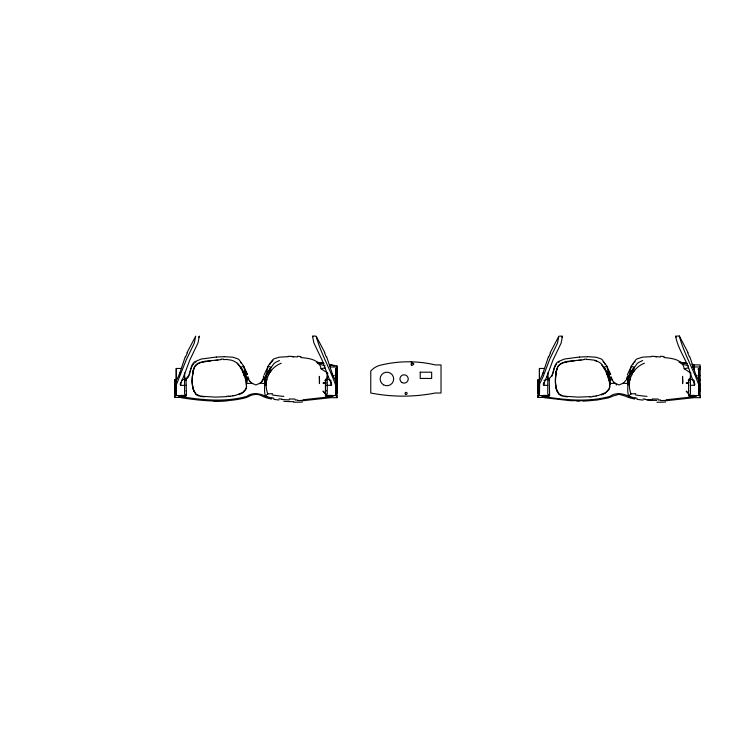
<?xml version="1.0" encoding="UTF-8"?>
<svg xmlns="http://www.w3.org/2000/svg" width="737" height="737" viewBox="0 0 737 737"><rect width="100%" height="100%" fill="white"/><g stroke="black" fill="none" stroke-linecap="round" stroke-linejoin="round"><path stroke-width="1.11" d="M181.062 397.436L174.816 397.436L174.816 395.483L176.244 395.161L176.244 379.426L174.816 379.748L174.816 393.705M184.582 373.585L184.572 393.963L186.424 395.391L176.244 395.566L176.254 368.463L181.459 368.463M184.572 377.362L184.572 375.354M184.572 374.322L184.572 372.996M186.424 395.391L186.046 379.933M336.966 380.596L336.966 379.758L335.593 379.435L335.602 395.576L325.422 395.391L327.274 393.954L327.265 372.535M335.593 393.19L335.602 368.426L335.593 381.628M302.096 400.808L330.72 397.685L336.966 397.685L336.966 396.718M329.457 364.52L336.966 365.957L336.966 393.014L335.925 393.014L336.966 393.365M544.238 397.436L538.001 397.436L538.001 395.483L539.429 395.161L539.429 379.426L538.001 379.748L538.001 393.705M549.231 379.933L549.609 395.391L539.429 395.566L539.631 383.986L543.215 376.404L549.793 359.011L557.485 343.083L558.867 336.136L550.18 352.728M539.429 395.566L539.447 380.034M547.766 373.585L547.757 393.963L549.609 395.391M547.757 377.362L547.757 375.354M547.757 374.322L547.757 372.996M698.777 381.628L698.777 368.426L698.787 395.576L688.607 395.391L690.458 393.954L690.449 372.535M698.777 393.19L698.787 383.636M665.281 400.808L693.904 397.685L700.15 397.685L700.15 396.718M700.15 391.107L700.15 388.242M700.15 386.52L700.15 384.069M544.643 368.463L539.438 368.463L539.438 393.19M192.265 381.25L192.274 380.32M192.274 382.457L192.32 378.099A48.909 47.251 90 0 1 192.772 373.023L192.891 372.185A31.24 30.217 89.8 0 1 193.122 370.932L194.522 366.74A7.702 7.481 88.5 0 1 195.72 365.11L196.89 364.096A10.198 9.94 83.7 0 1 197.995 363.433L199.156 362.89A18.932 18.48 71.2 0 1 200.363 362.457A25.786 25.169 66 0 1 201.57 362.088L201.993 361.978A38.95 37.854 50.4 0 1 204.048 361.489A50.982 49.232 40.8 0 1 205.245 361.204M192.274 380.651L192.283 379.721A55.57 53.672 90 0 1 192.339 377.906A47.693 46.081 90 0 1 192.523 375.483A52.539 50.789 89.9 0 1 192.707 373.668M184.572 385.423L180.703 385.276L180.786 382.392M547.757 385.423L543.878 385.276L543.97 382.392M176.244 385.018L186.12 360.144L194.301 343.083L195.683 336.136L186.995 352.728M331.374 384.309L331.153 385.23L327.274 385.368M694.558 384.309L694.337 385.23L690.458 385.368M266.536 375.907L264.684 380.909L266.379 382.199L266.177 385.165A23.667 23.667 0 0 0 267.807 393.88L265.329 396.137L271.87 398.146M629.711 375.907L627.86 380.909L629.564 382.199L629.361 385.165A23.667 23.667 0 0 0 630.992 393.88L628.514 396.137L635.054 398.146M335.602 379.085L335.446 380.403L332.811 375.032M698.787 379.085L698.63 380.403L695.986 375.032M679.357 336.044C683.623 352.747 692.992 368.518 698.787 384.963M192.808 373.069L192.725 374A50.07 48.384 90 0 0 192.375 377.63A55.524 53.626 90 0 0 192.274 380.043M192.808 373.401L192.901 372.461M555.993 373.401L556.085 372.793M267.936 366.943L266.619 372.986A26.394 16.693 -48.6 0 1 266.214 374.249L264.27 378.413A4.155 1.013 -59.1 0 1 263.662 379.251M192.901 372.793C192.891 367.109 197.396 362.65 202.933 362.088M556.186 371.863L555.91 374A50.07 48.402 89.9 0 0 555.532 377.62A55.524 53.626 90 0 0 555.458 380.043L555.449 381.858M556.085 373.125L556.186 372.194M193.011 372.194L193.942 368.657M556.186 372.526L556.306 371.264M556.306 371.595L556.923 368.905M180.537 383.784L183.706 376.395M266.379 382.199L264.666 381.821L266.306 382.936L264.675 382.07L266.232 383.682L264.583 383.922L266.177 385.165C265.025 384.041 263.183 379.841 266.619 380.734L266.951 379.279A23.667 23.667 0 0 1 268.471 375.096L269.152 373.779L268.305 371.641L273.713 363.875A11.599 11.543 -74 0 1 275.62 362.346L279.461 360.504M543.722 383.784L546.891 376.395M629.564 382.199L627.85 381.821L629.49 382.936L627.86 382.07L629.416 383.682L627.767 383.922L629.361 385.165C628.21 384.041 626.358 379.841 629.803 380.734L630.126 379.279A23.667 23.667 0 0 1 631.655 375.096L632.337 373.779L631.489 371.641L636.897 363.875A11.534 11.488 -75.7 0 1 638.297 362.687L642.646 360.504M556.435 370.997C556.785 365.893 561.41 362.742 566.117 362.088M190.155 371.863L190.579 370.315M553.34 371.863L553.763 370.315M189.52 374.156L189.851 372.986M552.704 374.156L553.036 372.986M190.8 369.532L191.169 368.353M553.975 369.532L554.353 368.353M179.69 373.392L185.227 356.846M542.874 373.392L548.411 356.846M184.305 374.811L189.768 360.135L197.958 343.046L199.322 336.109L198.631 337.555M547.49 374.811L552.943 360.135L561.143 343.046L562.506 336.109L561.926 337.325M263.312 377.022L263.772 375.806M266.297 375.953L264.445 380.504L265.09 383.562L259.94 383.185L255.886 384.981L251.713 383.074M629.481 375.953L627.629 380.504L628.274 383.562L623.124 383.185L619.071 384.981L614.898 383.074M266.748 374.764L268.047 371.697A12.354 10.521 47.3 0 1 268.471 370.932L271.207 367.238M629.932 374.764L630.273 373.889M189.133 375.308L188.681 376.367M267.052 374.58L268.305 371.641L269.917 372.498L270.755 371.273A23.667 23.667 0 0 1 276.016 366.059L277.25 365.23A23.667 23.667 0 0 1 281.221 363.221M552.308 375.308L551.866 376.367M630.236 374.58L631.489 371.641L633.101 372.498L633.94 371.273A23.667 23.667 0 0 1 639.2 366.059L640.425 365.23A23.667 23.667 0 0 1 644.405 363.221M264.242 374.589L268.637 365.23L272.552 359.905A7.886 7.867 -76.9 0 1 273.952 358.864L279.48 357.123L288.204 356.69M627.427 374.589L631.821 365.23L635.736 359.905A7.886 7.867 -78.5 0 1 637.127 358.864L642.664 357.123L651.388 356.69M630.614 373.051L631.222 371.697A12.354 10.521 47.3 0 1 631.655 370.932L634.382 367.238M179.045 375.115L176.41 380.458L176.254 379.14M542.229 375.115L539.585 380.458L539.438 379.14M191.574 367.238L191.896 366.501M554.758 367.238L555.431 365.801M262.354 380.541L263.662 377.676M626.404 378.634L627.712 375.759M261.386 382.31L262.105 380.983M192.246 365.801L192.633 365.137M188.377 376.929L187.262 378.385M269.724 364.456L270.212 363.719M632.908 364.456L633.396 363.719M555.818 365.137L556.721 363.912M263.662 379.306L261.165 382.061M626.846 379.306L624.35 382.061M193.066 364.511L194.071 363.359M271.29 362.282L273.068 360.476M634.474 362.282L635.045 361.609M327.265 377.676L325.192 380.034L326.233 379.997M690.44 377.676L688.376 380.034L688.984 379.942M269.475 369.532L270.562 368.389L270.755 371.273L269.88 369.228L269.917 372.498L269.567 369.734M632.659 369.532L633.746 368.389L633.94 371.273L633.065 369.228L633.101 372.498L632.751 369.734M329.835 366.307L331.217 364.916L334.091 365.957M692.319 366.998L694.401 364.916L700.15 364.916L700.15 397.685M185.66 378.744C191.058 375.262 189.483 367.625 193.407 363.065A8.991 8.724 87 0 1 194.789 361.738L201.238 359.039L216.374 357.03M548.844 378.744C554.242 375.262 552.667 367.625 556.592 363.065A8.991 8.724 87 0 1 557.973 361.738L564.422 359.039L579.558 357.03M243.109 392.545L245.504 389.882A9.986 9.986 -89.2 0 0 246.517 387.063L246.204 380.642M195.305 362.374L195.968 361.968M558.489 362.374L559.143 361.968M242.602 392.876L240.999 393.742A28.918 28.715 -49.7 0 1 239.332 394.47L238.779 394.71M605.261 393.18L608.688 389.882A9.986 9.986 -89.2 0 0 609.702 387.063L609.388 380.642M604.727 393.475L604.183 393.742A28.918 28.752 -52.4 0 1 603.64 394.019M181.781 380.135L184.572 379.14M544.026 380.467L547.757 379.14M241.368 367.008L243.735 366.289L247.54 374.589M604.552 367.008L606.919 366.289L610.715 374.589M325.809 382.392L322.981 383.129L326.344 383.056M688.994 382.392L686.165 383.129L688.404 383.083M235.324 395.428L242.602 392.554L245.79 388.998A10.097 10.088 -89.3 0 0 246.554 386.52L245.743 379.352M565.979 361.784L564.754 362.088A25.786 25.169 66 0 0 563.538 362.447A18.932 18.48 71.2 0 0 562.331 362.89L561.179 363.424A10.198 9.94 83.7 0 0 560.074 364.106L558.904 365.11A7.702 7.481 88.5 0 0 557.706 366.74L556.306 370.932A31.24 30.217 89.8 0 0 556.076 372.185L555.956 373.023A48.909 47.251 90 0 0 555.505 378.099L555.458 382.457M300.742 357.537C308.471 358.293 319.526 359.177 321.056 368.767L325.1 367.883M663.926 357.537C671.656 358.293 682.711 359.177 684.231 368.767L688.275 367.883M205.291 361.618L210.966 360.844M568.476 361.618L574.593 360.798M205.264 361.287L221.1 359.619M266.951 379.279L265.025 379.573L266.619 380.734M630.126 379.279L628.21 379.573L629.803 380.734M230.561 396.257L229.041 396.442M593.736 396.257L592.226 396.442M578.204 360.43L581.06 360.181M215.471 360.384L217.876 360.181M184.563 395.401A4.68 0.728 0 0 1 183.568 396.617L181.062 396.718L181.062 397.685C202.039 400.983 223.91 403.019 244.776 397.98A28.798 28.642 -37.5 0 0 248.194 396.746C252.432 394.111 257.968 393.401 262.354 396.147A28.706 28.522 35.9 0 0 267.006 397.962L271.474 399.039M582.82 400.974L596.555 400.099L607.961 397.98A28.706 28.559 -37.5 0 0 612.613 396.156L619.071 394.313L625.538 396.147A28.706 28.522 35.9 0 0 630.19 397.962L634.658 399.039M226.683 396.663L215.315 397.123L202.472 396.322M589.858 396.663L578.499 397.123L565.657 396.322M584.284 359.619L568.448 361.287A50.982 49.232 40.8 0 0 567.223 361.434A39.319 38.223 50.4 0 0 565.979 361.756M228.019 400.606L213.592 400.946M303.1 399.786L330.72 396.718L328.205 396.617A4.68 0.728 0 0 1 327.219 395.401M591.203 400.606L570.226 400.67L544.238 397.685L544.238 396.718L546.753 396.617A4.68 0.728 0 0 0 547.748 395.401M666.285 399.786L693.904 396.718L691.389 396.617A4.68 0.728 0 0 1 690.403 395.401M251.842 383.185L246.692 383.562L247.337 380.504L245.485 375.953M615.027 383.185L609.877 383.562L610.522 380.504L608.67 375.953M267.807 393.88L272.506 393.696M630.992 393.88L635.681 393.696M297.49 399.988L295.076 400.016M660.674 399.988L658.261 400.016M313.446 336.026L315.261 336.026M559.77 336.118L561.594 336.118M676.63 336.026L678.445 336.026M330.259 366.998L336.966 366.998L336.966 365.957M700.15 366.998L693.084 366.998L694.401 369.062M697.856 369.062L700.15 369.062M334.672 375.419L336.966 375.419M697.856 375.419L700.15 375.419M326.04 380.826L325.081 380.642M335.925 380.965L336.966 380.965M335.925 382.825L336.966 382.825M335.925 385.368L336.966 385.368M335.925 386.575L336.966 386.52M335.925 387.1L336.966 387.1M335.925 389.247L336.966 389.247M335.925 391.107L336.966 391.107M587.518 356.68L596.058 357.215L601.014 358.864A7.886 7.867 78.5 0 1 602.415 359.905L606.919 366.289L608.347 372.986M224.334 356.68L232.874 357.215L237.83 358.864A7.886 7.867 78.5 0 1 239.23 359.905L243.735 366.289L245.163 372.986M411.182 361.83L408.482 361.793A116.649 116.649 0 0 0 381.674 364.916A19.217 19.217 0 0 0 370.766 370.978L370.766 393.014A168.239 168.239 0 0 0 435.281 393.014L441.03 393.014L441.03 364.916L435.281 364.916A116.649 116.649 0 0 0 413.89 361.922L411.182 361.83L413.89 364.004M576.776 400.946L579.798 400.983M652.494 399.933L645.179 399.491M289.309 399.933L281.995 399.491M655.405 356.828L656.704 356.901M292.23 356.828L293.529 356.901M567.73 396.856L564.155 396.451M204.545 396.856L200.971 396.451M680.306 362.844L686.912 363.553M323.727 363.553L317.122 362.844L317.638 363.037M680.795 362.53L686.451 363.332L678.998 361.968L679.661 362.374M317.61 362.53L323.267 363.332L316.882 362.162M680.712 362.53L687.013 363.479M317.527 362.53L323.829 363.479M691.767 364.327L694.401 364.916L694.401 366.998M688.266 380.642L689.095 380.826M698.777 395.161L700.15 395.493M335.593 395.161L336.966 395.493M688.312 365.838L682.305 364.096L681.228 363.157M325.137 365.838L319.121 364.096L318.043 363.157M562.395 396.082L561.262 395.705M199.211 396.082L198.078 395.705M633.599 367.008L631.222 366.289L629.803 372.986A26.394 16.693 -48.6 0 1 629.398 374.249L627.454 378.413A4.155 1.013 -59.1 0 1 626.837 379.251M270.415 367.008L268.038 366.289M630.706 397.16C624.147 393.696 616.39 391.734 609.821 396.386C588.522 402.411 565.813 399.998 544.238 396.718L544.238 397.197M267.522 397.16C260.962 393.696 253.206 391.734 246.646 396.386C225.338 402.411 202.638 399.998 181.062 396.718L181.062 397.197M690.458 379.094L694.19 380.412M327.274 379.094L331.005 380.412M688.607 379.859L688.607 395.391M325.422 379.859L325.422 395.391M560.71 395.474L559.678 394.866M197.525 395.474L196.493 394.866M684.231 368.767L691.113 373.263M321.056 368.767L327.928 373.263M632.337 373.779L630.964 372.784L631.655 375.096M269.152 373.779L267.78 372.784L268.471 375.096M549.609 379.85L547.775 377.676M186.424 379.85L184.591 377.676M237.157 363.396L239.636 366.096L242.04 370.361A71.471 71.185 78.1 0 1 243.081 372.572L245.743 379.675M613.792 382.061L611.305 379.306M250.617 382.061L248.12 379.306M605.492 369.532L604.441 368.463L606.487 370.932A12.354 10.521 -47.3 0 1 606.938 371.688M242.307 369.532L241.257 368.463L243.302 370.932A12.354 10.521 -47.3 0 1 243.754 371.688L244.343 373.051M688.588 393.484L686.165 391.117L688.45 393.567M326.215 394.277L322.981 391.117L326.03 394.378M559.217 394.498L558.425 393.595M196.033 394.498L193.868 390.951M601.678 364.658L605.224 370.361A71.471 71.167 77.6 0 1 606.247 372.581L608.541 378.532M603.096 361.609L603.677 362.282M240.492 362.282L241.045 362.991M605.307 369.301L601.355 363.986A11.626 11.58 75 0 0 599.503 362.447L596.721 360.973A21.668 21.465 56.9 0 0 594.519 360.181L588.375 359.472A68.274 64.653 20 0 0 586.753 359.592M242.132 369.301L238.171 363.986A11.626 11.58 75 0 0 236.319 362.447L233.537 360.973A21.668 21.465 56.9 0 0 231.335 360.181L226.72 359.472A50.42 48.78 26.7 0 0 224.61 359.545A68.274 64.653 20 0 0 223.569 359.592M604.755 363.719L605.243 364.456M247.512 378.413L245.568 374.249M558.093 393.097L556.84 390.389A22.939 22.184 -89.8 0 1 555.587 384.539M312.847 336.717L312.525 336.017L313.888 342.945L322.087 360.043L327.541 374.718M249.428 380.541L249.926 381.425M676.207 337.049L675.709 336.017L675.755 336.652M606.919 371.697L607.528 373.051M244.564 368.859L247.052 374.368M688.036 352.636L679.367 336.035M324.851 352.636L316.182 336.192M606.487 373.466L606.966 374.589M609.213 371.964L610.236 374.368M243.781 374.589L244.481 376.266M689.814 356.754L695.35 373.309M691.324 376.312L694.494 383.719M326.629 356.754L332.166 373.309M328.14 376.312L331.309 383.719M607.868 373.889L608.209 374.764M244.693 373.889L245.025 374.764M612.106 379.223L612.613 380.541M608.117 377.068L609.269 380.836M611.194 376.782L611.802 378.413M556.84 390.711L557.052 391.273M248.01 376.782L248.922 379.223M193.868 391.273L193.656 390.389A22.939 22.174 -89.9 0 1 193.481 389.818M690.726 374.718C687.732 361.333 678.27 350.204 675.774 336.855M543.878 385.276L543.657 384.364M180.703 385.276L180.473 384.364M608.744 374.249L610.697 378.413A4.155 1.013 59.1 0 0 611.305 379.251M245.357 378.532L245.559 379.104M608.928 379.352L609.84 384.124M628.514 396.137L627.767 391.826L627.767 383.922M265.329 396.137L264.583 391.826L264.583 383.922M609.674 382.927L609.766 383.526M609.766 382.872L609.886 384.401M555.532 383.94L555.578 384.861A22.93 22.174 -89.9 0 0 556.656 390.14M192.348 383.94L192.394 384.861A22.93 22.174 -89.8 0 0 193.297 389.569M679.376 336.312L679.413 336.827M632.89 369.458L633.101 372.498M269.705 369.458L269.917 372.498M316.201 336.459C320.835 353.014 329.752 368.666 335.602 384.963M555.495 383.332L555.532 384.263M192.311 383.332L192.348 384.263M555.477 382.733L555.495 383.664M192.293 382.733L192.311 383.664M609.886 384.069L609.739 386.52A10.097 10.088 -89.3 0 1 608.974 388.998L605.777 392.554L598.508 395.428A41.852 41.042 -34.8 0 1 596.132 395.935M694.217 381.379L694.337 385.23M331.033 381.379L331.153 385.23M555.458 382.135L555.477 383.056M192.274 382.135L192.293 383.056M192.274 381.49L192.569 385.681A22.681 21.963 -89.6 0 0 193.555 389.781L196.033 394.175L200.261 395.999A25.113 24.432 -63.9 0 0 201.146 396.147A36.564 35.385 -52.3 0 0 202.472 396.303M700.15 380.596L700.15 379.758L698.777 379.435L698.787 395.576M690.458 372.95L690.458 374.276M690.458 375.741L690.458 377.316M539.438 368.463L539.438 381.619M335.584 380.034L335.602 395.576M327.274 372.95L327.274 374.276M327.274 375.741L327.274 377.316M192.265 380.928L192.265 381.858M176.254 368.463L176.263 381.619M176.244 383.691L176.254 393.19M693.904 366.998L693.904 369.274M538.001 379.748L538.001 397.436M336.966 366.998L336.966 397.685M174.816 379.748L174.816 397.436M303.22 400.357A141.55 110.808 11.2 0 1 297.582 400.569M294.975 399.039A127.612 103.355 12.5 0 1 289.254 398.947M293.556 356.69A116.943 100.131 -11 0 1 297.26 356.975M288.241 356.303A110.449 96.344 -12.1 0 1 292.276 356.441M297.426 356.238A140.113 112.042 -7.7 0 1 300.982 356.607M193.665 390.711A22.93 22.174 -89.8 0 1 193.472 390.14M235.315 395.401A41.852 40.986 -33.9 0 1 232.947 395.87M248.12 379.251A4.155 1.013 59.1 0 1 247.531 378.385M229.014 396.073A89.057 81.134 -19.2 0 1 226.664 396.303M232.938 395.824A56.362 54.317 -27.5 0 1 230.552 396.174M242.326 371.236A71.397 71.111 78.1 0 1 242.832 372.342M193.297 389.247A22.939 22.174 -89.9 0 1 192.412 384.539M202.942 362.125A45.712 44.183 41.8 0 1 205.301 361.664M260.576 382.798A28.642 1.852 -48.9 0 1 259.553 383.691M216.383 357.086A110.587 96.003 11.9 0 1 224.343 356.736M317.905 362.576A116.649 116.649 0 0 1 323.267 363.332M221.054 359.205A97.293 87.906 13.6 0 1 223.523 359.085M246.112 374.295A26.394 16.251 49.6 0 1 245.697 373.06M252.229 383.691A28.642 1.852 48.9 0 1 251.206 382.798M302.327 402.034A139.173 110.255 11.6 0 1 293.805 402.245M278.862 399.988A97.505 89.555 17.9 0 1 273.759 399.307M293.722 401.656A124.673 103.945 13.5 0 1 283.763 401.287M266.462 376.847A17.264 0.829 -69.4 0 1 266.858 375.824M273.897 398.22A85.105 79.532 19.1 0 1 271.916 397.879M283.828 396.377A98.915 85.031 14.6 0 1 272.128 394.866M282.004 399.122A108.431 95.257 15.5 0 1 278.945 398.809M326.095 380.578A4.68 0.728 0 0 1 326.095 379.877M326.095 385.718A4.68 0.728 0 0 1 326.095 385.018M326.095 391.172A4.68 0.728 0 0 1 326.095 390.463M244.426 372.471A23.888 5.813 75.1 0 1 244.785 373.337M244.97 374.46A15.339 0.949 70.3 0 1 245.449 375.704M266.333 375.704A15.339 0.949 -70.3 0 1 266.812 374.46M186.111 380.043A4.68 0.728 0 0 1 186.111 380.412M185.365 379.804A4.68 0.728 0 0 1 185.936 379.96M186.111 390.638A4.68 0.728 0 0 1 186.111 390.997M186.111 385.184A4.68 0.728 0 0 1 186.111 385.552M185.641 356.846A49.572 23.354 -60.9 0 1 187.391 352.802M179.764 372.931A17.918 1.538 -76.7 0 1 179.119 374.709M180.252 384.474A119.072 15.33 -25.8 0 1 180.031 384.023M184.324 374.709A19.236 1.428 -74.2 0 1 183.734 376.303M328.122 376.211A19.236 1.428 74.2 0 1 327.523 374.617M331.816 383.959A119.072 15.422 25.8 0 1 331.604 384.419M332.875 375.409A17.918 1.631 77.1 0 1 332.23 373.751M324.464 352.71A49.572 23.372 60.9 0 1 326.215 356.754M681.089 362.576A116.649 116.649 0 0 1 683.77 362.917M684.664 363.046A116.649 116.649 0 0 1 686.451 363.332M691.306 376.211A19.236 1.428 74.2 0 1 690.707 374.617M695 383.959A119.072 15.422 25.8 0 1 694.788 384.419M696.06 375.409A17.918 1.631 77.1 0 1 695.415 373.751M687.649 352.71A49.572 23.372 60.9 0 1 689.399 356.754M623.76 382.798A28.642 1.852 -48.9 0 1 622.737 383.691M592.244 396.819A89.057 81.871 -20 0 1 589.876 397.04M596.141 395.99A56.362 54.483 -28.4 0 1 593.746 396.34M601.392 394.921A23.372 23.188 -47.7 0 0 601.954 394.71L602.525 394.488A28.918 28.752 -52.4 0 0 603.087 394.267M594.925 360.642A21.659 21.456 56.9 0 1 596.638 361.277M566.127 362.125A45.712 44.183 41.8 0 1 568.485 361.664M565.657 396.303A36.564 35.385 -52.3 0 1 564.339 396.128A25.113 24.432 -63.9 0 1 563.446 395.999L559.217 394.175L556.739 389.781A22.681 21.935 -89.9 0 1 555.772 385.681L555.449 381.49A72.466 69.96 -90 0 1 555.468 379.721A55.57 53.672 90 0 1 555.523 377.906A47.693 46.081 90 0 1 555.698 375.483A52.539 50.789 89.9 0 1 555.891 373.668M579.568 357.086A110.587 96.003 11.9 0 1 587.518 356.736M584.238 359.205A97.293 87.906 13.6 0 1 586.707 359.085M609.296 374.295A26.394 16.251 49.6 0 1 608.882 373.06M666.405 400.357A141.55 110.808 11.2 0 1 660.757 400.569M658.159 399.039A127.612 103.355 12.5 0 1 652.438 398.947M656.741 356.69A116.943 100.131 -11 0 1 660.444 356.975M651.425 356.303A110.449 96.344 -12.1 0 1 655.46 356.441M660.61 356.238A140.113 112.042 -7.7 0 1 664.157 356.607M616.537 385.018A31.009 2.008 48.9 0 1 615.985 384.603M629.647 376.847A17.264 0.829 -69.4 0 1 630.043 375.824M665.511 402.034A139.173 110.255 11.6 0 1 656.98 402.245M656.787 400.412A124.673 102.701 13.1 0 1 646.948 400.025M643.06 400.099A97.505 89.555 17.9 0 1 636.943 399.307M637.081 398.22A85.105 79.532 19.1 0 1 635.101 397.879M647.012 396.377A98.915 85.031 14.6 0 1 635.303 394.866M645.188 399.122A108.431 95.257 15.5 0 1 643.134 398.92M688.736 380.32A4.68 0.728 0 0 1 688.736 380.135M689.031 379.96A4.68 0.728 0 0 1 689.602 379.804M688.736 385.46A4.68 0.728 0 0 1 688.736 385.276M688.736 390.905A4.68 0.728 0 0 1 688.736 390.73M614.391 382.743A22.709 1.889 50.6 0 1 614.114 382.485M607.61 372.471A23.888 5.813 75.1 0 1 607.97 373.337M608.154 374.46A15.339 0.949 70.3 0 1 608.633 375.704M630.172 373.337A23.888 5.813 -75.1 0 1 630.531 372.471M629.518 375.704A15.339 0.949 -70.3 0 1 629.997 374.46M548.549 379.804A4.68 0.728 0 0 1 549.12 379.96M548.825 356.846A49.572 23.354 -60.9 0 1 550.576 352.802M542.948 372.931A17.918 1.538 -76.7 0 1 542.303 374.709M543.436 384.474A119.072 15.33 -25.8 0 1 543.215 384.023M547.508 374.709A19.236 1.428 -74.2 0 1 546.918 376.303M420.219 372.203L420.219 378.44L431.661 378.44L431.661 372.203L420.219 372.203M319.517 381.204L319.434 383.608L319.37 376.367L319.517 381.204M682.702 381.204L682.619 383.608L682.554 376.367L682.702 381.204M328.638 396.377A3.123 0.488 0 0 0 333.327 395.953A3.123 0.488 0 0 0 328.638 395.539A3.123 0.488 0 0 0 328.638 396.377M179.367 396.303A3.123 0.488 0 0 0 184.591 396.082A3.123 0.488 0 0 0 180.768 395.493A3.123 0.488 0 0 0 179.367 396.303M402.006 382.567A4.164 4.164 0 0 0 408.252 378.965A4.164 4.164 0 0 0 402.006 375.363A4.164 4.164 0 0 0 402.006 382.567M383.535 384.825A6.762 6.762 0 0 0 393.678 378.965A6.762 6.762 0 0 0 383.535 373.106A6.762 6.762 0 0 0 383.535 384.825M405.562 394.313A1.041 1.041 0 0 0 407.128 393.411A1.041 1.041 0 0 0 405.562 392.508A1.041 1.041 0 0 0 405.562 394.313M411.568 365.183A1.041 1.041 0 0 0 413.125 364.281A1.041 1.041 0 0 0 411.568 363.378A1.041 1.041 0 0 0 411.568 365.183M691.822 396.377A3.123 0.488 0 0 0 696.511 395.953A3.123 0.488 0 0 0 691.822 395.539A3.123 0.488 0 0 0 691.822 396.377M542.552 396.303A3.123 0.488 0 0 0 547.775 396.082A3.123 0.488 0 0 0 543.952 395.493A3.123 0.488 0 0 0 542.552 396.303"/></g></svg>
